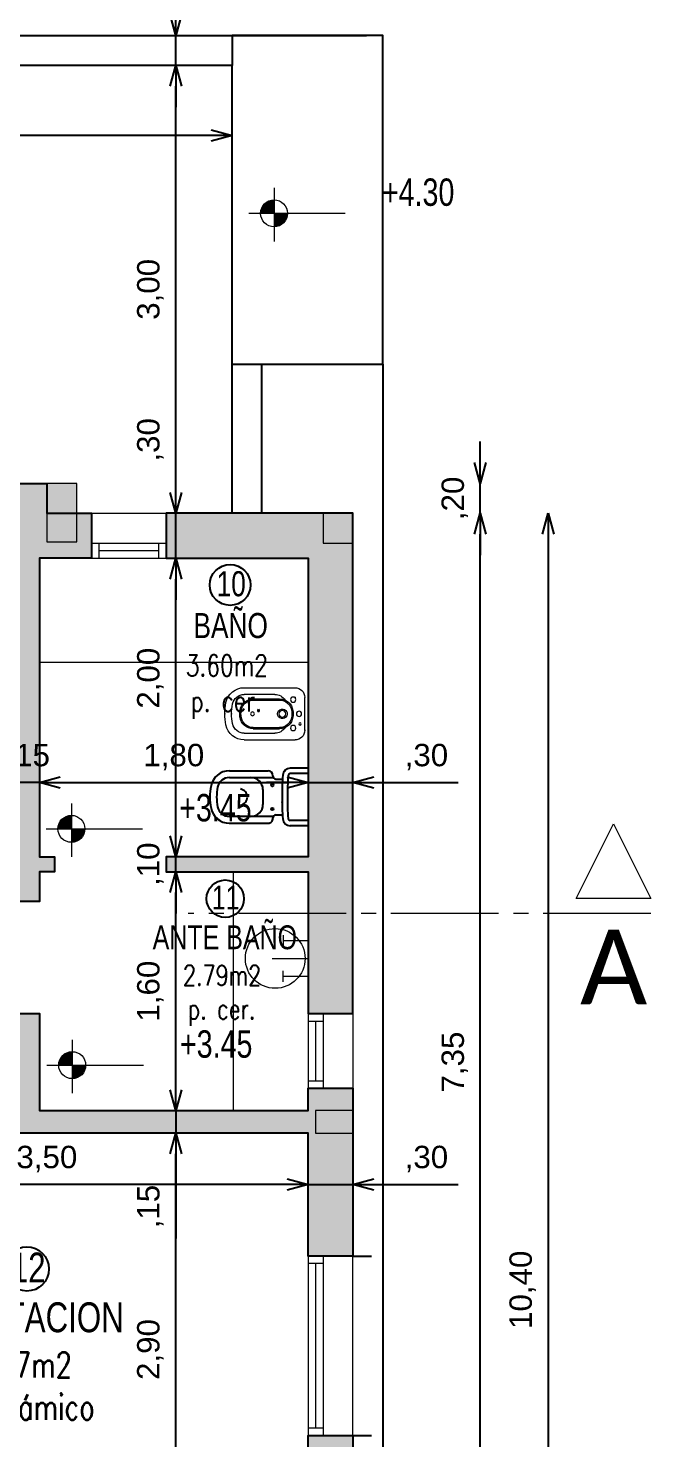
# Model space of a CAD drawing. Header units: millimetres. Extents: x 299 to 493, y -175 to -78.
# Drawn here: x 318.3 to 322.47, y -115.75 to -106.3 of the extents above; entities that cross this region are included whole.
import ezdxf

# ---------------------------------------------------------------- set-up
doc = ezdxf.new("R2010")
doc.units = ezdxf.units.MM
for name, pattern in [('ACAD_ISO04W100', [30, 24, -3, 0, -3]), ('HIDDEN2', [0.1875, 0.125, -0.0625]), ('JIS_02_1.0', [2, 1, -1])]:
    doc.linetypes.add(name, pattern=pattern)
for name, color, linetype, lineweight in [('0-CARPCORTE', 3, 'Continuous', 20), ('0-CARPVISTA', 20, 'Continuous', 15), ('0-COTAS', 11, 'Continuous', 15), ('0-EJES', 240, 'ACAD_ISO04W100', 20), ('0-EQUIPAMIENTO', 2, 'Continuous', 20), ('PILAR_HORMIGON', 2, 'Continuous', 20)]:
    doc.layers.add(name, color=color, linetype=linetype, lineweight=lineweight)
for name, color, linetype in [('0-ESTRUCTURA', 94, 'Continuous'), ('0-HATCH ROJO', 10, 'Continuous'), ('0-MUROS', 251, 'Continuous'), ('0-PROYECCIONES', 4, 'JIS_02_1.0'), ('0-TEXTO', 4, 'Continuous'), ('0-VISTA 2', 2, 'Continuous')]:
    doc.layers.add(name, color=color, linetype=linetype)
doc.styles.add('Arial', font='arial.ttf', dxfattribs={"height": 0.15})
doc.styles.add('DESLOC', font='arial.ttf', dxfattribs={"width": 0.75})
doc.styles.get("Standard").update_dxf_attribs({"font": 'arial.ttf'})
doc.dimstyles.new('CotaNº1', dxfattribs={"dimtxt": 0.15, "dimasz": 0.14, "dimexe": 0, "dimexo": 0.5, "dimgap": 0.08, "dimtad": 1, "dimzin": 4, "dimtxsty": 'Arial', "dimblk": 'OPEN30', "dimcen": 0.3, "dimse1": 1, "dimse2": 1, "dimaunit": 1, "dimazin": 0, "dimtfac": 1, "dimtmove": 0, "dimatfit": 2, "dimfxl": 1, "dimarcsym": 0})

# ---------------------------------------------------------------- blocks, each defined once
blk = doc.blocks.new('BA-BIDETS VS')
at = {"layer": '0-EQUIPAMIENTO', "color": 0, "linetype": 'Continuous'}
for p, q in [((-0.11, 0), (0.11, 0)), ((-0.175, -0.2288), (-0.175, -0.065)), ((0.175, -0.405), (0.175, -0.065)), ((-0.1, -0.3443), (-0.1, -0.1687)), ((-0.092, -0.3443), (-0.092, -0.1687)), ((0.092, -0.3443), (0.092, -0.1687)), ((0.1, -0.3443), (0.1, -0.1687)), ((-0.175, -0.405), (-0.175, -0.2288)), ((-0.13, -0.405), (-0.13, -0.2)), ((0.13, -0.2), (0.13, -0.405)), ((0, -0.427), (0, -0.427))]:
    blk.add_line(p, q, dxfattribs=at)
for centre, radius in [((-0.095, -0.0775), 0.0175), ((-0.068, -0.0315), 0.0075), ((0, -0.038), 0.0175), ((0.095, -0.0775), 0.0175), ((0, -0.15), 0.0225), ((0, -0.35), 0.013)]:
    blk.add_circle(centre, radius, dxfattribs=at)
for centre, radius, start, end in [((-0.11, -0.065), 0.065, 90, 180), ((0.11, -0.065), 0.065, 0, 90), ((-0.01, -0.1687), 0.09, 97.66226, 180), ((-0.01, -0.1687), 0.082, 97.66226, 180), ((0, -0.243), 0.165, 90, 97.66226), ((0, -0.243), 0.157, 90, 97.66226), ((0, -0.243), 0.165, 82.33774, 90), ((0, -0.243), 0.157, 82.33774, 90), ((0.01, -0.1687), 0.082, 0, 82.33774), ((0.01, -0.1687), 0.09, 0, 82.33774), ((-0.05, -0.2), 0.08, 121.84453, 180), ((0, -0.15), 0.0325, 112.61986, 67.38014), ((0, -0.15), 0.0325, 67.38014, 112.61986), ((0.05, -0.2), 0.08, 0, 58.15547), ((-0.01, -0.3443), 0.09, 180, 262.33774), ((-0.01, -0.3443), 0.082, 180, 262.33774), ((0.01, -0.3443), 0.082, 277.66226, 0), ((0.01, -0.3443), 0.09, 277.66226, 0), ((-0.05, -0.405), 0.125, 180, 258.55585), ((-0.05, -0.405), 0.08, 180, 258.55585), ((0, -0.27), 0.165, 262.33774, 270), ((0, -0.27), 0.157, 262.33774, 270), ((0, -0.27), 0.157, 270, 277.66226), ((0, -0.27), 0.165, 270, 277.66226), ((0.05, -0.405), 0.08, 281.44415, 0), ((0.05, -0.405), 0.125, 281.44415, 0), ((0, -0.158), 0.377, 258.55585, 281.44415), ((0, -0.158), 0.332, 258.55585, 281.44415)]:
    blk.add_arc(centre, radius, start, end, dxfattribs=at)
for p in [(-0.11, 0), (0.11, -0.065), (0, -0.49), (0, -0.535)]:
    blk.add_point(p, dxfattribs=at)
blk = doc.blocks.new('inodoro')
at = {"layer": '0-VISTA 2', "color": 0}
for p, q in [((3124.2561, 1870.5262), (3124.4461, 1870.5262)), ((3124.2561, 1870.4812), (3124.5481, 1870.4812)), ((3124.4461, 1870.5262), (3124.5161, 1870.5262)), ((3124.5481, 1870.4942), (3124.5481, 1870.4912)), ((3124.5681, 1870.4712), (3124.6123, 1870.4712)), ((3124.7841, 1870.5437), (3124.6639, 1870.5437)), ((3124.7841, 1870.5077), (3124.6639, 1870.5077)), ((3124.7841, 1870.5437), (3124.7841, 1870.1587)), ((3124.4811, 1870.4012), (3124.4811, 1870.3012)), ((3124.5481, 1870.2212), (3124.2561, 1870.2212)), ((3124.2561, 1870.1762), (3124.4461, 1870.1762)), ((3124.4461, 1870.1762), (3124.5161, 1870.1762)), ((3124.5481, 1870.2082), (3124.5481, 1870.2112)), ((3124.5681, 1870.2312), (3124.6123, 1870.2312)), ((3124.7841, 1870.1947), (3124.6639, 1870.1947)), ((3124.7841, 1870.1587), (3124.6639, 1870.1587))]:
    blk.add_line(p, q, dxfattribs=at)
for centre in [(3124.5441, 1870.4312), (3124.5441, 1870.2712)]:
    blk.add_circle(centre, 0.0085, dxfattribs=at)
for centre, radius, start, end in [((3124.2561, 1870.4012), 0.125, 90, 168.55585), ((3124.2561, 1870.4012), 0.08, 90, 168.55585), ((3124.4011, 1870.4012), 0.08, 0, 90), ((3124.5161, 1870.4942), 0.032, 0, 90), ((3124.5681, 1870.4912), 0.02, 180, 270), ((3126.4797, 1870.3611), 1.8706, 175.82354, 180.30337), ((3124.6639, 1870.4937), 0.05, 90, 175.82354), ((3126.4797, 1870.3611), 1.8346, 175.82354, 180.30337), ((3124.6639, 1870.4937), 0.014, 90, 175.82354), ((3124.5031, 1870.3512), 0.377, 168.55585, 191.44415), ((3124.5031, 1870.3512), 0.332, 168.55585, 191.44415), ((3124.3211, 1870.3308), 0.075, 82.39422, 82.744), ((3124.3194, 1870.3485), 0.0578, 2.61926, 78.39406), ((3124.2561, 1870.3012), 0.125, 191.44415, 270), ((3124.2561, 1870.3012), 0.08, 191.44415, 270), ((3124.3211, 1870.3716), 0.075, 277.256, 277.60578), ((3124.3194, 1870.3538), 0.0578, 281.60594, 357.38074), ((3124.4011, 1870.3012), 0.08, 270, 0), ((3126.4797, 1870.3413), 1.8706, 179.69663, 184.17646), ((3126.4797, 1870.3413), 1.8346, 179.69663, 184.17646), ((3124.5161, 1870.2082), 0.032, 270, 0), ((3124.5681, 1870.2112), 0.02, 90, 180), ((3124.6639, 1870.2087), 0.05, 184.17646, 270), ((3124.6639, 1870.2087), 0.014, 184.17646, 270)]:
    blk.add_arc(centre, radius, start, end, dxfattribs=at)
for p in [(3124.6268, 1870.5272), (3124.1918, 1870.4488), (3124.4769, 1870.4267), (3124.6092, 1870.316), (3124.1886, 1870.196)]:
    blk.add_point(p, dxfattribs=at)
blk = doc.blocks.new('bacha baño')
at = {"layer": '0-EQUIPAMIENTO'}
for p, q in [((0, 0.0202), (0, -0.2207)), ((-0.1561, -0.0531), (-0.0825, -0.0531)), ((-0.1193, -0.0531), (-0.1193, -0.2165)), ((0.1561, -0.0531), (0.0825, -0.0531)), ((0.1193, -0.0531), (0.1193, -0.2165))]:
    blk.add_line(p, q, dxfattribs=at)
blk.add_circle((0, 0), 0.2, dxfattribs=at)
blk = doc.blocks.new('cota de nivel')
at = {"layer": '0-COTAS'}
for p, q in [((0, 0.1705), (0, -0.1878)), ((-0.1693, 0), (0.4766, 0))]:
    blk.add_line(p, q, dxfattribs=at)
at = {"layer": '0-COTAS', "const_width": 0.0902}
for points in [[(-0.0451, 0, -0.414214), (0, 0.0451, -0.414214)], [(0, -0.0451, 0.414214), (0.0451, 0, 0.414214)]]:
    blk.add_lwpolyline(points, format="xyb", dxfattribs=at)
at = {"layer": '0-COTAS'}
blk.add_circle((0, 0), 0.0902, dxfattribs=at)
blk = doc.blocks.new('_Open30')
at = {"color": 0, "linetype": 'ByBlock', "lineweight": -2}
for p, q in [((-1, 0.268), (0, 0)), ((0, 0), (-1, -0.268)), ((0, 0), (-1, 0))]:
    blk.add_line(p, q, dxfattribs=at)
blk = doc.blocks.new('*D180')
at = {"layer": '0-COTAS', "color": 0, "lineweight": -2, "transparency": 16777216}
for p, q in [((318.0834, -111.3509), (317.9434, -111.3509)), ((318.3734, -111.3509), (318.2234, -111.3509)), ((318.5134, -111.3509), (318.6534, -111.3509))]:
    blk.add_line(p, q, dxfattribs=at)
at = {"layer": 'Defpoints', "color": 0, "transparency": 16777216}
for p in [(318.2234, -109.9616), (318.3734, -109.9616), (318.2234, -111.3509)]:
    blk.add_point(p, dxfattribs=at)
at = {"layer": '0-COTAS', "color": 0, "lineweight": -2, "transparency": 16777216, "xscale": 0.14, "yscale": 0.14, "zscale": 0.14}
blk.add_blockref('_Open30', (318.2234, -111.3509), dxfattribs=at)
at = {"layer": '0-COTAS', "color": 0, "lineweight": -2, "transparency": 16777216, "xscale": 0.14, "yscale": 0.14, "zscale": 0.14, "rotation": 180}
blk.add_blockref('_Open30', (318.3734, -111.3509), dxfattribs=at)
at = {"layer": '0-COTAS', "color": 0, "transparency": 16777216, "insert": (318.2984, -111.1808), "char_height": 0.15, "attachment_point": 5, "style": 'Arial'}
blk.add_mtext(',15', dxfattribs=at)
blk = doc.blocks.new('*D181')
at = {"layer": '0-COTAS', "color": 0, "lineweight": -2, "transparency": 16777216}
blk.add_line((318.5134, -111.3509), (320.0334, -111.3509), dxfattribs=at)
at = {"layer": 'Defpoints', "color": 0, "transparency": 16777216}
for p in [(318.3734, -109.9616), (320.1734, -109.9616), (320.1734, -111.3509)]:
    blk.add_point(p, dxfattribs=at)
at = {"layer": '0-COTAS', "color": 0, "lineweight": -2, "transparency": 16777216, "xscale": 0.14, "yscale": 0.14, "zscale": 0.14, "rotation": 180}
blk.add_blockref('_Open30', (318.3734, -111.3509), dxfattribs=at)
at = {"layer": '0-COTAS', "color": 0, "lineweight": -2, "transparency": 16777216, "xscale": 0.14, "yscale": 0.14, "zscale": 0.14}
blk.add_blockref('_Open30', (320.1734, -111.3509), dxfattribs=at)
at = {"layer": '0-COTAS', "color": 0, "transparency": 16777216, "insert": (319.2734, -111.1808), "char_height": 0.15, "attachment_point": 5, "style": 'Arial'}
blk.add_mtext('1,80', dxfattribs=at)
blk = doc.blocks.new('*D278')
at = {"layer": '0-COTAS', "color": 0, "lineweight": -2, "transparency": 16777216}
blk.add_line((319.2867, -116.458), (319.2867, -113.838), dxfattribs=at)
at = {"layer": 'Defpoints', "color": 0, "transparency": 16777216}
for p in [(319.2867, -113.698), (320.1734, -113.698), (320.1734, -116.598)]:
    blk.add_point(p, dxfattribs=at)
at = {"layer": '0-COTAS', "color": 0, "lineweight": -2, "transparency": 16777216, "xscale": 0.14, "yscale": 0.14, "zscale": 0.14}
for p, rotation in [((319.2867, -113.698), 90), ((319.2867, -116.598), 270)]:
    blk.add_blockref('_Open30', p, dxfattribs=dict(at, rotation=rotation))
at = {"layer": '0-COTAS', "color": 0, "transparency": 16777216, "insert": (319.1165, -115.148), "char_height": 0.15, "attachment_point": 5, "rotation": 90, "style": 'Arial'}
blk.add_mtext('2,90', dxfattribs=at)
blk = doc.blocks.new('*D279')
at = {"layer": '0-COTAS', "color": 0, "lineweight": -2, "transparency": 16777216}
for p, q in [((319.2867, -113.408), (319.2867, -113.268)), ((319.2867, -113.548), (319.2867, -113.698)), ((319.2867, -113.838), (319.2867, -114.4035))]:
    blk.add_line(p, q, dxfattribs=at)
at = {"layer": 'Defpoints', "color": 0, "transparency": 16777216}
for p in [(318.3734, -113.548), (318.3734, -113.698), (319.2867, -113.698)]:
    blk.add_point(p, dxfattribs=at)
at = {"layer": '0-COTAS', "color": 0, "lineweight": -2, "transparency": 16777216, "xscale": 0.14, "yscale": 0.14, "zscale": 0.14}
for p, rotation in [((319.2867, -113.548), 270), ((319.2867, -113.698), 90)]:
    blk.add_blockref('_Open30', p, dxfattribs=dict(at, rotation=rotation))
at = {"layer": '0-COTAS', "color": 0, "transparency": 16777216, "insert": (319.1165, -114.1907), "char_height": 0.15, "attachment_point": 5, "rotation": 90, "style": 'Arial'}
blk.add_mtext(',15', dxfattribs=at)
blk = doc.blocks.new('*D280')
at = {"layer": '0-COTAS', "color": 0, "lineweight": -2, "transparency": 16777216}
blk.add_line((319.2867, -113.408), (319.2867, -112.088), dxfattribs=at)
at = {"layer": 'Defpoints', "color": 0, "transparency": 16777216}
for p in [(319.2867, -111.948), (320.1734, -111.948), (320.1734, -113.548)]:
    blk.add_point(p, dxfattribs=at)
at = {"layer": '0-COTAS', "color": 0, "lineweight": -2, "transparency": 16777216, "xscale": 0.14, "yscale": 0.14, "zscale": 0.14}
for p, rotation in [((319.2867, -111.948), 90), ((319.2867, -113.548), 270)]:
    blk.add_blockref('_Open30', p, dxfattribs=dict(at, rotation=rotation))
at = {"layer": '0-COTAS', "color": 0, "transparency": 16777216, "insert": (319.1165, -112.748), "char_height": 0.15, "attachment_point": 5, "rotation": 90, "style": 'Arial'}
blk.add_mtext('1,60', dxfattribs=at)
blk = doc.blocks.new('*D281')
at = {"layer": '0-COTAS', "color": 0, "lineweight": -2, "transparency": 16777216}
for p, q in [((319.2867, -111.708), (319.2867, -111.568)), ((319.2867, -111.948), (319.2867, -111.848)), ((319.2867, -112.088), (319.2867, -112.228))]:
    blk.add_line(p, q, dxfattribs=at)
at = {"layer": 'Defpoints', "color": 0, "transparency": 16777216}
for p in [(319.2867, -111.848), (319.2867, -111.848), (319.2867, -111.948)]:
    blk.add_point(p, dxfattribs=at)
at = {"layer": '0-COTAS', "color": 0, "lineweight": -2, "transparency": 16777216, "xscale": 0.14, "yscale": 0.14, "zscale": 0.14}
for p, rotation in [((319.2867, -111.848), 270), ((319.2867, -111.948), 90)]:
    blk.add_blockref('_Open30', p, dxfattribs=dict(at, rotation=rotation))
at = {"layer": '0-COTAS', "color": 0, "transparency": 16777216, "insert": (319.1165, -111.898), "char_height": 0.15, "attachment_point": 5, "rotation": 90, "style": 'Arial'}
blk.add_mtext(',10', dxfattribs=at)
blk = doc.blocks.new('*D282')
at = {"layer": '0-COTAS', "color": 0, "lineweight": -2, "transparency": 16777216}
blk.add_line((319.2867, -111.708), (319.2867, -109.988), dxfattribs=at)
at = {"layer": 'Defpoints', "color": 0, "transparency": 16777216}
for p in [(319.2867, -109.848), (320.1734, -109.848), (320.1734, -111.848)]:
    blk.add_point(p, dxfattribs=at)
at = {"layer": '0-COTAS', "color": 0, "lineweight": -2, "transparency": 16777216, "xscale": 0.14, "yscale": 0.14, "zscale": 0.14}
for p, rotation in [((319.2867, -109.848), 90), ((319.2867, -111.848), 270)]:
    blk.add_blockref('_Open30', p, dxfattribs=dict(at, rotation=rotation))
at = {"layer": '0-COTAS', "color": 0, "transparency": 16777216, "insert": (319.1165, -110.6522), "char_height": 0.15, "attachment_point": 5, "rotation": 90, "style": 'Arial'}
blk.add_mtext('2,00', dxfattribs=at)
blk = doc.blocks.new('*D283')
at = {"layer": '0-COTAS', "color": 0, "lineweight": -2, "transparency": 16777216}
for p, q in [((319.2867, -109.408), (319.2867, -108.8441)), ((319.2867, -109.848), (319.2867, -109.548)), ((319.2867, -109.988), (319.2867, -110.128))]:
    blk.add_line(p, q, dxfattribs=at)
at = {"layer": 'Defpoints', "color": 0, "transparency": 16777216}
for p in [(319.2867, -109.548), (320.1734, -109.548), (320.1734, -109.848)]:
    blk.add_point(p, dxfattribs=at)
at = {"layer": '0-COTAS', "color": 0, "lineweight": -2, "transparency": 16777216, "xscale": 0.14, "yscale": 0.14, "zscale": 0.14}
for p, rotation in [((319.2867, -109.548), 270), ((319.2867, -109.848), 90)]:
    blk.add_blockref('_Open30', p, dxfattribs=dict(at, rotation=rotation))
at = {"layer": '0-COTAS', "color": 0, "transparency": 16777216, "insert": (319.1165, -109.056), "char_height": 0.15, "attachment_point": 5, "rotation": 90, "style": 'Arial'}
blk.add_mtext(',30', dxfattribs=at)
blk = doc.blocks.new('*D284')
at = {"layer": '0-COTAS', "color": 0, "lineweight": -2, "transparency": 16777216}
for p, q in [((320.0334, -111.3509), (319.8934, -111.3509)), ((320.1734, -111.3509), (320.4734, -111.3509)), ((320.6134, -111.3509), (321.1773, -111.3509))]:
    blk.add_line(p, q, dxfattribs=at)
at = {"layer": 'Defpoints', "color": 0, "transparency": 16777216}
for p in [(320.1734, -109.848), (320.4734, -109.848), (320.4734, -111.3509)]:
    blk.add_point(p, dxfattribs=at)
at = {"layer": '0-COTAS', "color": 0, "lineweight": -2, "transparency": 16777216, "xscale": 0.14, "yscale": 0.14, "zscale": 0.14}
blk.add_blockref('_Open30', (320.1734, -111.3509), dxfattribs=at)
at = {"layer": '0-COTAS', "color": 0, "lineweight": -2, "transparency": 16777216, "xscale": 0.14, "yscale": 0.14, "zscale": 0.14, "rotation": 180}
blk.add_blockref('_Open30', (320.4734, -111.3509), dxfattribs=at)
at = {"layer": '0-COTAS', "color": 0, "transparency": 16777216, "insert": (320.9654, -111.1808), "char_height": 0.15, "attachment_point": 5, "style": 'Arial'}
blk.add_mtext(',30', dxfattribs=at)
blk = doc.blocks.new('*D285')
at = {"layer": '0-COTAS', "color": 0, "lineweight": -2, "transparency": 16777216}
blk.add_line((319.2867, -109.408), (319.2867, -106.688), dxfattribs=at)
at = {"layer": 'Defpoints', "color": 0, "transparency": 16777216}
for p in [(319.2867, -106.548), (319.6634, -106.548), (319.6434, -109.548)]:
    blk.add_point(p, dxfattribs=at)
at = {"layer": '0-COTAS', "color": 0, "lineweight": -2, "transparency": 16777216, "xscale": 0.14, "yscale": 0.14, "zscale": 0.14}
for p, rotation in [((319.2867, -106.548), 90), ((319.2867, -109.548), 270)]:
    blk.add_blockref('_Open30', p, dxfattribs=dict(at, rotation=rotation))
at = {"layer": '0-COTAS', "color": 0, "transparency": 16777216, "insert": (319.1165, -108.048), "char_height": 0.15, "attachment_point": 5, "rotation": 90, "style": 'Arial'}
blk.add_mtext('3,00', dxfattribs=at)
blk = doc.blocks.new('*D286')
at = {"layer": '0-COTAS', "color": 0, "lineweight": -2, "transparency": 16777216}
for p, q in [((319.2867, -106.208), (319.2867, -105.6441)), ((319.2867, -106.548), (319.2867, -106.348)), ((319.2867, -106.688), (319.2867, -106.828))]:
    blk.add_line(p, q, dxfattribs=at)
at = {"layer": 'Defpoints', "color": 0, "transparency": 16777216}
for p in [(319.2867, -106.348), (319.6634, -106.348), (319.6634, -106.548)]:
    blk.add_point(p, dxfattribs=at)
at = {"layer": '0-COTAS', "color": 0, "lineweight": -2, "transparency": 16777216, "xscale": 0.14, "yscale": 0.14, "zscale": 0.14}
for p, rotation in [((319.2867, -106.348), 270), ((319.2867, -106.548), 90)]:
    blk.add_blockref('_Open30', p, dxfattribs=dict(at, rotation=rotation))
at = {"layer": '0-COTAS', "color": 0, "transparency": 16777216, "insert": (319.1165, -105.856), "char_height": 0.15, "attachment_point": 5, "rotation": 90, "style": 'Arial'}
blk.add_mtext(',20', dxfattribs=at)
blk = doc.blocks.new('*D287')
at = {"layer": '0-COTAS', "color": 0, "lineweight": -2, "transparency": 16777216}
blk.add_line((319.5234, -107.0174), (312.9634, -107.0174), dxfattribs=at)
at = {"layer": 'Defpoints', "color": 0, "transparency": 16777216}
for p in [(312.8234, -107.0174), (312.8234, -108.548), (319.6634, -108.548)]:
    blk.add_point(p, dxfattribs=at)
at = {"layer": '0-COTAS', "color": 0, "lineweight": -2, "transparency": 16777216, "xscale": 0.14, "yscale": 0.14, "zscale": 0.14, "rotation": 180}
blk.add_blockref('_Open30', (312.8234, -107.0174), dxfattribs=at)
at = {"layer": '0-COTAS', "color": 0, "lineweight": -2, "transparency": 16777216, "xscale": 0.14, "yscale": 0.14, "zscale": 0.14}
blk.add_blockref('_Open30', (319.6634, -107.0174), dxfattribs=at)
at = {"layer": '0-COTAS', "color": 0, "transparency": 16777216, "insert": (316.2434, -106.8473), "char_height": 0.15, "attachment_point": 5, "style": 'Arial'}
blk.add_mtext('6,84', dxfattribs=at)
blk = doc.blocks.new('*D289')
at = {"layer": '0-COTAS', "color": 0, "lineweight": -2, "transparency": 16777216}
for p, q in [((320.0334, -114.0427), (319.8934, -114.0427)), ((320.1734, -114.0427), (320.4734, -114.0427)), ((320.6134, -114.0427), (321.1773, -114.0427))]:
    blk.add_line(p, q, dxfattribs=at)
at = {"layer": 'Defpoints', "color": 0, "transparency": 16777216}
for p in [(320.1734, -113.698), (320.4734, -113.698), (320.4734, -114.0427)]:
    blk.add_point(p, dxfattribs=at)
at = {"layer": '0-COTAS', "color": 0, "lineweight": -2, "transparency": 16777216, "xscale": 0.14, "yscale": 0.14, "zscale": 0.14}
blk.add_blockref('_Open30', (320.1734, -114.0427), dxfattribs=at)
at = {"layer": '0-COTAS', "color": 0, "lineweight": -2, "transparency": 16777216, "xscale": 0.14, "yscale": 0.14, "zscale": 0.14, "rotation": 180}
blk.add_blockref('_Open30', (320.4734, -114.0427), dxfattribs=at)
at = {"layer": '0-COTAS', "color": 0, "transparency": 16777216, "insert": (320.9654, -113.8726), "char_height": 0.15, "attachment_point": 5, "style": 'Arial'}
blk.add_mtext(',30', dxfattribs=at)
blk = doc.blocks.new('*D290')
at = {"layer": '0-COTAS', "color": 0, "lineweight": -2, "transparency": 16777216}
blk.add_line((320.0334, -114.0427), (316.8134, -114.0427), dxfattribs=at)
at = {"layer": 'Defpoints', "color": 0, "transparency": 16777216}
for p in [(316.6734, -113.698), (320.1734, -113.698), (316.6734, -114.0427)]:
    blk.add_point(p, dxfattribs=at)
at = {"layer": '0-COTAS', "color": 0, "lineweight": -2, "transparency": 16777216, "xscale": 0.14, "yscale": 0.14, "zscale": 0.14, "rotation": 180}
blk.add_blockref('_Open30', (316.6734, -114.0427), dxfattribs=at)
at = {"layer": '0-COTAS', "color": 0, "lineweight": -2, "transparency": 16777216, "xscale": 0.14, "yscale": 0.14, "zscale": 0.14}
blk.add_blockref('_Open30', (320.1734, -114.0427), dxfattribs=at)
at = {"layer": '0-COTAS', "color": 0, "transparency": 16777216, "insert": (318.4234, -113.8726), "char_height": 0.15, "attachment_point": 5, "style": 'Arial'}
blk.add_mtext('3,50', dxfattribs=at)
blk = doc.blocks.new('*D304')
at = {"layer": '0-COTAS', "color": 0, "lineweight": -2, "transparency": 16777216}
blk.add_line((311.9634, -105.5102), (318.4834, -105.5102), dxfattribs=at)
at = {"layer": 'Defpoints', "color": 0, "transparency": 16777216}
for p in [(318.6234, -105.5102), (311.8234, -109.348), (318.6234, -109.348)]:
    blk.add_point(p, dxfattribs=at)
at = {"layer": '0-COTAS', "color": 0, "lineweight": -2, "transparency": 16777216, "xscale": 0.14, "yscale": 0.14, "zscale": 0.14, "rotation": 180}
blk.add_blockref('_Open30', (311.8234, -105.5102), dxfattribs=at)
at = {"layer": '0-COTAS', "color": 0, "lineweight": -2, "transparency": 16777216, "xscale": 0.14, "yscale": 0.14, "zscale": 0.14}
blk.add_blockref('_Open30', (318.6234, -105.5102), dxfattribs=at)
at = {"layer": '0-COTAS', "color": 0, "transparency": 16777216, "insert": (315.2234, -105.3401), "char_height": 0.15, "attachment_point": 5, "style": 'Arial'}
blk.add_mtext('6,80', dxfattribs=at)
blk = doc.blocks.new('*D310')
at = {"layer": '0-COTAS', "color": 0, "lineweight": -2, "transparency": 16777216}
blk.add_line((318.7634, -105.5102), (320.3334, -105.5102), dxfattribs=at)
at = {"layer": 'Defpoints', "color": 0, "transparency": 16777216}
for p in [(320.4734, -105.5102), (318.6234, -109.543), (320.4734, -109.548)]:
    blk.add_point(p, dxfattribs=at)
at = {"layer": '0-COTAS', "color": 0, "lineweight": -2, "transparency": 16777216, "xscale": 0.14, "yscale": 0.14, "zscale": 0.14, "rotation": 180}
blk.add_blockref('_Open30', (318.6234, -105.5102), dxfattribs=at)
at = {"layer": '0-COTAS', "color": 0, "lineweight": -2, "transparency": 16777216, "xscale": 0.14, "yscale": 0.14, "zscale": 0.14}
blk.add_blockref('_Open30', (320.4734, -105.5102), dxfattribs=at)
at = {"layer": '0-COTAS', "color": 0, "transparency": 16777216, "insert": (319.5484, -105.3401), "char_height": 0.15, "attachment_point": 5, "style": 'Arial'}
blk.add_mtext('1,85', dxfattribs=at)
blk = doc.blocks.new('*D186')
at = {"layer": '0-COTAS', "color": 0, "lineweight": -2, "transparency": 16777216}
blk.add_line((306.2701, -109.688), (306.2701, -115.158), dxfattribs=at)
at = {"layer": 'Defpoints', "color": 0, "transparency": 16777216}
for p in [(318.4234, -109.548), (306.2701, -115.298), (307.6234, -115.298)]:
    blk.add_point(p, dxfattribs=at)
at = {"layer": '0-COTAS', "color": 0, "lineweight": -2, "transparency": 16777216, "xscale": 0.14, "yscale": 0.14, "zscale": 0.14}
for p, rotation in [((306.2701, -109.548), 90), ((306.2701, -115.298), 270)]:
    blk.add_blockref('_Open30', p, dxfattribs=dict(at, rotation=rotation))
at = {"layer": '0-COTAS', "color": 0, "transparency": 16777216, "insert": (306.1002, -112.423), "char_height": 0.15, "attachment_point": 5, "rotation": 90, "style": 'Arial'}
blk.add_mtext('5,75', dxfattribs=at)
blk = doc.blocks.new('*D316')
at = {"layer": '0-COTAS', "color": 0, "lineweight": -2, "transparency": 16777216}
blk.add_line((321.3258, -116.758), (321.3258, -109.688), dxfattribs=at)
at = {"layer": 'Defpoints', "color": 0, "transparency": 16777216}
for p in [(320.4734, -109.548), (321.3258, -109.548), (320.4734, -116.898)]:
    blk.add_point(p, dxfattribs=at)
at = {"layer": '0-COTAS', "color": 0, "lineweight": -2, "transparency": 16777216, "xscale": 0.14, "yscale": 0.14, "zscale": 0.14}
for p, rotation in [((321.3258, -109.548), 90), ((321.3258, -116.898), 270)]:
    blk.add_blockref('_Open30', p, dxfattribs=dict(at, rotation=rotation))
at = {"layer": '0-COTAS', "color": 0, "transparency": 16777216, "insert": (321.1557, -113.223), "char_height": 0.15, "attachment_point": 5, "rotation": 90, "style": 'Arial'}
blk.add_mtext('7,35', dxfattribs=at)
blk = doc.blocks.new('*D366')
at = {"layer": '0-COTAS', "color": 0, "lineweight": -2, "transparency": 16777216}
for p, q in [((306.2701, -109.208), (306.2701, -108.6441)), ((306.2701, -109.548), (306.2701, -109.348)), ((306.2701, -109.688), (306.2701, -109.828))]:
    blk.add_line(p, q, dxfattribs=at)
at = {"layer": 'Defpoints', "color": 0, "transparency": 16777216}
for p in [(306.2701, -109.348), (318.4234, -109.348), (318.4234, -109.548)]:
    blk.add_point(p, dxfattribs=at)
at = {"layer": '0-COTAS', "color": 0, "lineweight": -2, "transparency": 16777216, "xscale": 0.14, "yscale": 0.14, "zscale": 0.14}
for p, rotation in [((306.2701, -109.348), 270), ((306.2701, -109.548), 90)]:
    blk.add_blockref('_Open30', p, dxfattribs=dict(at, rotation=rotation))
at = {"layer": '0-COTAS', "color": 0, "transparency": 16777216, "insert": (306.0999, -108.856), "char_height": 0.15, "attachment_point": 5, "rotation": 90, "style": 'Arial'}
blk.add_mtext(',20', dxfattribs=at)
blk = doc.blocks.new('*D416')
at = {"layer": '0-COTAS', "color": 0, "lineweight": -2, "transparency": 16777216}
blk.add_line((321.7805, -109.688), (321.7805, -119.808), dxfattribs=at)
at = {"layer": 'Defpoints', "color": 0, "transparency": 16777216}
for p in [(318.9734, -109.548), (318.9734, -119.948), (321.7805, -119.948)]:
    blk.add_point(p, dxfattribs=at)
at = {"layer": '0-COTAS', "color": 0, "lineweight": -2, "transparency": 16777216, "xscale": 0.14, "yscale": 0.14, "zscale": 0.14}
for p, rotation in [((321.7805, -109.548), 90), ((321.7805, -119.948), 270)]:
    blk.add_blockref('_Open30', p, dxfattribs=dict(at, rotation=rotation))
at = {"layer": '0-COTAS', "color": 0, "transparency": 16777216, "insert": (321.6104, -114.748), "char_height": 0.15, "attachment_point": 5, "rotation": 90, "style": 'Arial'}
blk.add_mtext('10,40', dxfattribs=at)
blk = doc.blocks.new('*D418')
at = {"layer": '0-COTAS', "color": 0, "lineweight": -2, "transparency": 16777216}
for p, q in [((321.3258, -109.208), (321.3258, -109.068)), ((321.3258, -109.548), (321.3258, -109.348)), ((321.3258, -109.688), (321.3258, -109.828))]:
    blk.add_line(p, q, dxfattribs=at)
at = {"layer": 'Defpoints', "color": 0, "transparency": 16777216}
for p in [(318.6234, -109.348), (321.3258, -109.348), (318.6234, -109.548)]:
    blk.add_point(p, dxfattribs=at)
at = {"layer": '0-COTAS', "color": 0, "lineweight": -2, "transparency": 16777216, "xscale": 0.14, "yscale": 0.14, "zscale": 0.14}
for p, rotation in [((321.3258, -109.348), 270), ((321.3258, -109.548), 90)]:
    blk.add_blockref('_Open30', p, dxfattribs=dict(at, rotation=rotation))
at = {"layer": '0-COTAS', "color": 0, "transparency": 16777216, "insert": (321.1557, -109.448), "char_height": 0.15, "attachment_point": 5, "rotation": 90, "style": 'Arial'}
blk.add_mtext(',20', dxfattribs=at)

msp = doc.modelspace()

# ---------------------------------------------------------------- hatches: boundary and pattern name
at = {"layer": '0-ESTRUCTURA', "ltscale": 0.025}
h = msp.add_hatch(color=256, dxfattribs=at)
h.dxf.hatch_style = 1
h.paths.add_polyline_path([(311.8234, -109.348), (311.8234, -109.548), (312.1234, -109.548), (312.1234, -109.348)])
h.paths.add_polyline_path([(318.6234, -109.348), (318.4234, -109.348), (318.4234, -109.738), (318.6234, -109.738)])
h.paths.add_polyline_path([(320.2734, -109.748), (320.4734, -109.748), (320.4734, -109.548), (320.2734, -109.548)])
h.paths.add_polyline_path([(320.2234, -113.548), (320.2234, -113.698), (320.4734, -113.698), (320.4734, -113.548)])
h.paths.add_polyline_path([(314.7234, -113.548), (314.7234, -113.698), (315.0234, -113.698), (315.0234, -113.548)])
h.paths.add_polyline_path([(311.8234, -113.798), (311.9734, -113.798), (311.9734, -113.548), (311.8234, -113.548)])
h.paths.add_polyline_path([(307.6234, -115.498), (307.8234, -115.498), (307.8234, -115.298), (307.6234, -115.298)])
h.paths.add_polyline_path([(311.9734, -115.248), (311.8234, -115.248), (311.8234, -115.498), (311.9734, -115.498)])
h.paths.add_polyline_path([(310.9034, -117.598), (310.9034, -117.798), (311.1034, -117.798), (311.1034, -117.598)])
h.paths.add_polyline_path([(316.1734, -117.598), (315.9734, -117.598), (315.9734, -117.798), (316.1734, -117.798)])
h.paths.add_polyline_path([(316.1734, -119.648), (315.9734, -119.648), (315.9734, -119.848), (316.1734, -119.848)])
h.paths.add_polyline_path([(319.6734, -119.848), (319.8734, -119.848), (319.8734, -119.648), (319.6734, -119.648)])
h.paths.add_polyline_path([(319.6734, -116.698), (320.4734, -116.698), (320.4734, -116.498), (319.6734, -116.498)])
at = {"layer": '0-HATCH ROJO'}
h = msp.add_hatch(color=256, dxfattribs=at)
h.dxf.hatch_style = 1
h.paths.add_polyline_path([(311.8234, -115.298), (307.6234, -115.298), (307.6234, -116.398), (307.6234, -116.498), (307.6234, -116.598), (307.7234, -116.598), (307.8234, -116.598), (307.8234, -115.498), (308.8234, -115.498), (309.0834, -115.498), (309.3434, -115.498), (309.6034, -115.498), (309.8634, -115.498), (310.1234, -115.498), (310.3834, -115.498), (310.6434, -115.498), (310.9034, -115.498), (311.1634, -115.498), (311.8234, -115.498), (311.8234, -115.648), (312.0234, -115.648), (312.0234, -115.498), (312.1734, -115.498), (312.1734, -115.348), (312.0234, -115.348), (312.0234, -109.548), (312.8234, -109.548), (312.8234, -109.448), (312.8234, -109.348), (311.8234, -109.348)])
h.paths.add_polyline_path([(318.2234, -112.148), (318.3734, -112.148), (318.3734, -111.948), (318.4734, -111.948), (318.4734, -111.848), (318.3734, -111.848), (318.3734, -109.848), (318.4234, -109.848), (318.7234, -109.848), (318.7234, -109.648), (318.7234, -109.548), (318.4234, -109.548), (318.4234, -109.348), (317.4734, -109.348), (317.4734, -109.448), (317.4734, -109.548), (318.2234, -109.548)])
h.paths.add_polyline_path([(320.1734, -109.848), (320.1734, -111.848), (319.2234, -111.848), (319.2234, -111.948), (320.1734, -111.948), (320.1734, -112.898), (320.2734, -112.898), (320.4734, -112.898), (320.4734, -109.748), (320.4734, -109.548), (320.0634, -109.548), (319.2234, -109.548), (319.2234, -109.648), (319.2234, -109.848)])
h.paths.add_polyline_path([(320.4734, -113.748), (320.4734, -113.548), (320.4734, -113.398), (320.2734, -113.398), (320.1734, -113.398), (320.1734, -113.548), (318.3734, -113.548), (318.3734, -112.898), (318.2234, -112.898), (318.2234, -113.548), (316.2234, -113.548), (316.2234, -112.898), (316.0734, -112.898), (316.0734, -113.548), (313.0234, -113.548), (313.0234, -113.648), (313.0234, -115.348), (312.9234, -115.348), (312.9234, -115.498), (315.6734, -115.498), (315.6734, -115.348), (315.3234, -115.348), (315.3234, -115.248), (315.1734, -115.248), (315.1734, -115.348), (313.1734, -115.348), (313.1734, -113.698), (315.1734, -113.698), (315.1734, -114.498), (315.3234, -114.498), (315.3234, -113.698), (316.5234, -113.698), (316.5234, -115.348), (316.4234, -115.348), (316.4234, -115.498), (317.1234, -115.498), (317.1234, -115.648), (317.2734, -115.648), (317.2734, -115.348), (316.6734, -115.348), (316.6734, -113.698), (320.1734, -113.698), (320.1734, -114.523), (320.2734, -114.523), (320.4734, -114.523)])
h.paths.add_polyline_path([(319.9734, -116.898), (320.4734, -116.898), (320.4734, -115.723), (320.2734, -115.723), (320.1734, -115.723), (320.1734, -116.598), (317.2734, -116.598), (317.2734, -116.398), (317.1234, -116.398), (317.1234, -116.598), (317.0234, -116.598), (317.0234, -116.748), (317.1234, -116.748), (317.1234, -117.348), (317.2734, -117.348), (317.2734, -116.748), (319.6734, -116.748), (319.6734, -119.648), (318.6734, -119.648), (318.6734, -119.948), (319.9734, -119.948)])
h.paths.add_polyline_path([(316.1734, -116.748), (316.2734, -116.748), (316.2734, -116.598), (314.6234, -116.598), (314.6234, -116.698), (314.6234, -116.798), (315.8734, -116.798), (315.8734, -119.948), (317.1734, -119.948), (317.1734, -119.748), (317.1734, -119.648), (316.1734, -119.648), (316.1734, -119.498)])
h.paths.add_polyline_path([(312.4534, -116.798), (312.4534, -116.698), (312.4534, -116.598), (312.0234, -116.598), (312.0234, -116.448), (311.8234, -116.448), (311.8234, -116.598), (311.1034, -116.598), (310.9034, -116.598), (310.9034, -117.598), (310.6634, -117.598), (310.6434, -117.598), (310.3834, -117.598), (310.2959, -117.598), (310.2959, -117.698), (310.2959, -117.798), (311.1034, -117.798), (311.1034, -116.798)])
h.paths.add_polyline_path([(316.1734, -111.398), (316.1734, -112.148), (316.2234, -112.148), (316.2234, -109.548), (316.9734, -109.548), (316.9734, -109.448), (316.9734, -109.348), (314.8234, -109.348), (314.8234, -109.448), (314.8234, -109.548), (316.0734, -109.548), (316.0734, -112.148), (316.1234, -112.148), (316.1234, -111.398)])

# ---------------------------------------------------------------- linework, layer by layer
at = {"layer": '0-CARPCORTE'}
for p, q in [((318.7234, -109.748, 0.0414), (319.2234, -109.748, 0.0414)), ((318.7234, -109.848, 0.0414), (319.2234, -109.848, 0.0414)), ((318.7734, -109.798, 0.0414), (319.1734, -109.798, 0.0414)), ((320.1734, -112.898, 0.0414), (320.1734, -113.398, 0.0414)), ((320.2234, -112.948, 0.0414), (320.2234, -113.348, 0.0414)), ((320.2734, -112.898, 0.0414), (320.2734, -113.398, 0.0414)), ((320.1734, -114.523, 0.0414), (320.1734, -115.723, 0.0414)), ((320.2234, -114.573, 0.0414), (320.2234, -115.673, 0.0414)), ((320.2734, -114.523, 0.0414), (320.2734, -115.723, 0.0414))]:
    msp.add_line(p, q, dxfattribs=at)
at = {"layer": '0-CARPCORTE', "elevation": 0.0414}
for points in [[(318.7734, -109.848), (318.7734, -109.748)], [(319.1734, -109.848), (319.1734, -109.748)], [(320.1734, -112.948), (320.2734, -112.948)], [(320.1734, -113.348), (320.2734, -113.348)], [(320.2734, -114.573), (320.1734, -114.573)], [(320.1734, -115.673), (320.2734, -115.673)]]:
    msp.add_lwpolyline(points, dxfattribs=at)
at = {"layer": '0-CARPVISTA'}
for p, q in [((318.7234, -109.548, 0.0414), (319.2234, -109.548, 0.0414)), ((320.4734, -112.898, 0.0414), (320.4734, -113.398, 0.0414)), ((320.4734, -115.723, 0.0414), (320.4734, -114.523, 0.0414))]:
    msp.add_line(p, q, dxfattribs=at)
at = {"layer": '0-COTAS', "linetype": 'Continuous', "elevation": 0.0414, "flags": 128}
msp.add_lwpolyline([(322.2182, -111.6274), (322.4682, -112.1274), (321.9682, -112.1274), (322.2182, -111.6274)], dxfattribs=at)
at = {"layer": '0-EJES', "ltscale": 0.03}
msp.add_line((322.4682, -112.2274, 0.0414), (319.3704, -112.2274, 0.0414), dxfattribs=at)
at = {"layer": '0-EQUIPAMIENTO', "linetype": 'Continuous'}
for p, q in [((320.1734, -110.548, 0.0414), (318.3734, -110.548, 0.0414)), ((319.6734, -113.548, 0.0414), (319.6734, -111.948, 0.0414))]:
    msp.add_line(p, q, dxfattribs=at)
at = {"layer": '0-MUROS', "elevation": 0.0414}
for points in [[(318.4234, -109.348), (318.4234, -109.548), (318.7234, -109.548), (318.7234, -109.648), (318.7234, -109.848), (318.4234, -109.848), (318.3734, -109.848), (318.3734, -111.848), (318.4734, -111.848), (318.4734, -111.948), (318.3734, -111.948), (318.3734, -112.148), (318.2234, -112.148), (318.2234, -109.548), (317.4734, -109.548), (317.4734, -109.448), (317.4734, -109.348)], [(320.2734, -112.898), (320.4734, -112.898), (320.4734, -109.748), (320.4734, -109.548), (320.0634, -109.548), (319.2234, -109.548), (319.2234, -109.648), (319.2234, -109.848), (320.1734, -109.848), (320.1734, -111.848), (319.2234, -111.848), (319.2234, -111.948), (320.1734, -111.948), (320.1734, -112.898)]]:
    msp.add_lwpolyline(points, close=True, dxfattribs=at)
for points in [[(313.0234, -113.648), (313.0234, -113.548), (316.0734, -113.548), (316.0734, -112.898), (316.2234, -112.898), (316.2234, -113.548), (318.2234, -113.548), (318.2234, -112.898), (318.3734, -112.898), (318.3734, -113.548), (320.1734, -113.548), (320.1734, -113.398), (320.2734, -113.398), (320.4734, -113.398), (320.4734, -113.548), (320.4734, -113.748), (320.4734, -114.523), (320.2734, -114.523)], [(320.2734, -114.523), (320.1734, -114.523), (320.1734, -113.698), (316.6734, -113.698), (316.6734, -115.348), (317.2734, -115.348), (317.2734, -115.648), (317.1234, -115.648), (317.1234, -115.498), (316.4234, -115.498), (316.4234, -115.348), (316.5234, -115.348), (316.5234, -113.698), (315.3234, -113.698), (315.3234, -114.498), (315.1734, -114.498), (315.1734, -113.698), (313.1734, -113.698), (313.1734, -115.348), (315.1734, -115.348), (315.1734, -115.248)], [(320.1734, -116.598), (320.1734, -115.723), (320.2734, -115.723), (320.4734, -115.723), (320.4734, -116.898), (319.9734, -116.898), (319.9734, -119.948), (318.6734, -119.948)]]:
    msp.add_lwpolyline(points, dxfattribs=at)
at = {"layer": '0-PROYECCIONES', "linetype": 'HIDDEN2'}
for p, q in [((320.4734, -114.523, 0.0414), (320.6734, -114.523, 0.0414)), ((320.4734, -115.723, 0.0414), (320.6734, -115.723, 0.0414))]:
    msp.add_line(p, q, dxfattribs=at)
at = {"layer": '0-TEXTO'}
for centre, radius in [((319.6508, -110.0279, 0.0414), 0.1368), ((319.6181, -112.1288, 0.0414), 0.1252), ((318.2893, -114.6087, 0.0414), 0.1481)]:
    msp.add_circle(centre, radius, dxfattribs=at)
at = {"layer": '0-VISTA 2'}
for p, q in [((319.6634, -108.548, 0.0414), (319.8634, -108.548, 0.0414)), ((320.6734, -108.548, 0.0414), (320.6734, -109.348, 0.0414)), ((320.6734, -109.348, 0.0414), (320.6734, -117.098, 0.0414))]:
    msp.add_line(p, q, dxfattribs=at)
at = {"layer": '0-VISTA 2', "elevation": 0.0414}
for points in [[(312.6234, -106.348), (319.6634, -106.348), (319.6634, -106.548)], [(319.8634, -109.548), (319.8634, -108.548), (320.3734, -108.548), (320.6734, -108.548), (320.6734, -106.348), (319.6634, -106.348), (320.5634, -106.348)], [(319.6634, -109.548), (319.6634, -108.548), (319.6634, -106.548), (312.8234, -106.548)]]:
    msp.add_lwpolyline(points, dxfattribs=at)
at = {"layer": 'PILAR_HORMIGON'}
for points in [[(318.4234, -109.738), (318.6234, -109.738), (318.6234, -109.348), (318.4234, -109.348), (318.4234, -109.738)], [(320.2734, -109.748), (320.4734, -109.748), (320.4734, -109.548), (320.2734, -109.548), (320.2734, -109.748)], [(320.2234, -113.698), (320.4734, -113.698), (320.4734, -113.548), (320.2234, -113.548), (320.2234, -113.698)]]:
    msp.add_lwpolyline(points, close=True, dxfattribs=at)

# ---------------------------------------------------------------- block references
at = {"layer": '0-CARPCORTE', "rotation": 89.99999999999999}
msp.add_blockref('bacha baño', (319.9527, -112.529, 0.0414), dxfattribs=at)
at = {"layer": '0-COTAS'}
for p in [(319.9455, -107.5387, 0.0414), (318.5879, -111.661, 0.0414), (318.593, -113.2436, 0.0414)]:
    msp.add_blockref('cota de nivel', p, dxfattribs=at)
at = {"layer": '0-EQUIPAMIENTO', "linetype": 'Continuous', "xscale": -1, "rotation": 270}
msp.add_blockref('BA-BIDETS VS', (320.1504, -110.8907, 0.0414), dxfattribs=at)
at = {"layer": '0-EQUIPAMIENTO', "linetype": 'Continuous', "rotation": 359.9834625868057}
msp.add_blockref('inodoro', (-2805.1504, -1980.8972, 0.0414), dxfattribs=at)

# ---------------------------------------------------------------- texts
at = {"layer": '0-COTAS', "char_height": 0.1832, "width": 1.651231, "attachment_point": 5, "line_spacing_factor": 0.7, "style": 'DESLOC'}
for s, insert in [('+4.30', (320.9099, -107.3984, 0.0414)), ('+3.45', (319.5523, -111.5207, 0.0414)), ('+3.45', (319.5573, -113.1033, 0.0414))]:
    msp.add_mtext(s, dxfattribs=dict(at, insert=insert))
at = {"layer": '0-COTAS', "extrusion": (0, 0, -1), "insert": (323.141, -112.337, 0.0414), "char_height": 0.5, "attachment_point": 1, "text_direction": (-1, 0, 0)}
msp.add_mtext_dynamic_manual_height_columns('\\pi0.69579;{\\fCalibri|b0|i0|c0|p34;A}', width=1.820431, gutter_width=1, heights=[0], dxfattribs=at)
at = {"layer": '0-TEXTO', "attachment_point": 1, "style": 'DESLOC'}
for s, width, gutter_width, heights, insert, char_height in [('\\pi1.10115;10\\P\\pi0.9463;BAÑO\\P\\pi0.89464;{\\Fromans|c0;\\H0.85x;3.60m2\\P\\pi0.92778;p. cer.}', 2.113436, 1.2595, [1.1444], (318.4589, -109.9356, 0.0414), 0.167927), ('\\pi0.81115;     11\\P\\pi0.64754;ANTE BAÑO\\P\\pi0.85094;{\\Fromans|c0;\\H0.85x;2.79m2\\P\\pi0.88246;p. cer.}', 2.010202, 1.1979, [1.0885], (318.4844, -112.0411, 0.0414), 0.159724), ('\\pi1.31198;12\\P\\pi0.7882;HABITACION\\P\\pi1.06551;{\\Fromans|c0;\\H0.85x;9.57m2\\P\\pi0.84694;p. cerámico}', 2.51709, 1.5, [1.363], (316.8697, -114.4988, 0.0414), 0.2)]:
    msp.add_mtext_dynamic_manual_height_columns(s, width=width, gutter_width=gutter_width, heights=heights, dxfattribs=dict(at, insert=insert, char_height=char_height))

# ---------------------------------------------------------------- dimensions: what is measured, and where the dimension line sits
at = {"layer": '0-COTAS'}
for base, p1, p2, picture, middle in [((318.6234, -105.5102, 0.0414), (311.8234, -109.348, 0.0414), (318.6234, -109.348, 0.0414), '*D304', (315.2234, -105.3401, 0.0414)), ((320.4734, -105.5102, 0.0414), (318.6234, -109.543, 0.0414), (320.4734, -109.548, 0.0414), '*D310', (319.5484, -105.3401, 0.0414)), ((312.8234, -107.0174, 0.0414), (319.6634, -108.548, 0.0414), (312.8234, -108.548, 0.0414), '*D287', (316.2434, -106.8473, 0.0414)), ((320.4734, -111.3509, 0.0414), (320.1734, -109.848, 0.0414), (320.4734, -109.848, 0.0414), '*D284', (320.9654, -111.1808, 0.0414)), ((320.1734, -111.3509, 0.0414), (318.3734, -109.9616, 0.0414), (320.1734, -109.9616, 0.0414), '*D181', (319.2734, -111.1808, 0.0414)), ((316.6734, -114.0427, 0.0414), (320.1734, -113.698, 0.0414), (316.6734, -113.698, 0.0414), '*D290', (318.4234, -113.8726, 0.0414)), ((320.4734, -114.0427, 0.0414), (320.1734, -113.698, 0.0414), (320.4734, -113.698, 0.0414), '*D289', (320.9654, -113.8726, 0.0414))]:
    dim = msp.add_linear_dim(base=base, p1=p1, p2=p2, dimstyle='CotaNº1', dxfattribs=at)
    dim.commit()
    dim.dimension.update_dxf_attribs({"geometry": picture, "text_midpoint": middle})
for base, p1, p2, picture, middle in [((319.2867, -106.348, 0.0414), (319.6634, -106.548, 0.0414), (319.6634, -106.348, 0.0414), '*D286', (319.1165, -105.856, 0.0414)), ((319.2867, -106.548, 0.0414), (319.6434, -109.548, 0.0414), (319.6634, -106.548, 0.0414), '*D285', (319.1165, -108.048, 0.0414)), ((306.2701, -109.348, 0.0414), (318.4234, -109.548, 0.0414), (318.4234, -109.348, 0.0414), '*D366', (306.0999, -108.856, 0.0414)), ((319.2867, -109.548, 0.0414), (320.1734, -109.848, 0.0414), (320.1734, -109.548, 0.0414), '*D283', (319.1165, -109.056, 0.0414)), ((306.2701, -115.298, 0.0414), (318.4234, -109.548, 0.0414), (307.6234, -115.298, 0.0414), '*D186', (306.1002, -112.423, 0.0414)), ((321.7805, -119.948, 0.0414), (318.9734, -109.548, 0.0414), (318.9734, -119.948, 0.0414), '*D416', (321.6104, -114.748, 0.0414)), ((321.3258, -109.548, 0.0414), (320.4734, -116.898, 0.0414), (320.4734, -109.548, 0.0414), '*D316', (321.1557, -113.223, 0.0414)), ((319.2867, -111.948, 0.0414), (320.1734, -113.548, 0.0414), (320.1734, -111.948, 0.0414), '*D280', (319.1165, -112.748, 0.0414)), ((319.2867, -113.698, 0.0414), (318.3734, -113.548, 0.0414), (318.3734, -113.698, 0.0414), '*D279', (319.1165, -114.1907, 0.0414)), ((319.2867, -113.698, 0.0414), (320.1734, -116.598, 0.0414), (320.1734, -113.698, 0.0414), '*D278', (319.1165, -115.148, 0.0414))]:
    dim = msp.add_linear_dim(base=base, p1=p1, p2=p2, angle=90, dimstyle='CotaNº1', dxfattribs=at)
    dim.commit()
    dim.dimension.update_dxf_attribs({"geometry": picture, "text_midpoint": middle})
for base, p1, p2, picture, middle in [((321.3258, -109.348, 0.0414), (318.6234, -109.548, 0.0414), (318.6234, -109.348, 0.0414), '*D418', (321.3258, -109.448, 0.0414)), ((319.2867, -109.848, 0.0414), (320.1734, -111.848, 0.0414), (320.1734, -109.848, 0.0414), '*D282', (319.2867, -110.6522, 0.0414)), ((319.2867, -111.848, 0.0414), (319.2867, -111.948, 0.0414), (319.2867, -111.848, 0.0414), '*D281', (319.2867, -111.898, 0.0414))]:
    dim = msp.add_linear_dim(base=base, p1=p1, p2=p2, angle=90, dimstyle='CotaNº1', dxfattribs=at)
    dim.commit()
    dim.dimension.update_dxf_attribs({"geometry": picture, "text_midpoint": middle, "dimtype": 160})
dim = msp.add_linear_dim(base=(318.2234, -111.3509, 0.0414), p1=(318.3734, -109.9616, 0.0414), p2=(318.2234, -109.9616, 0.0414), dimstyle='CotaNº1', dxfattribs=at)
dim.commit()
dim.dimension.update_dxf_attribs({"geometry": '*D180', "text_midpoint": (318.2984, -111.3509, 0.0414), "dimtype": 160})

doc.saveas('drawing.dxf')
